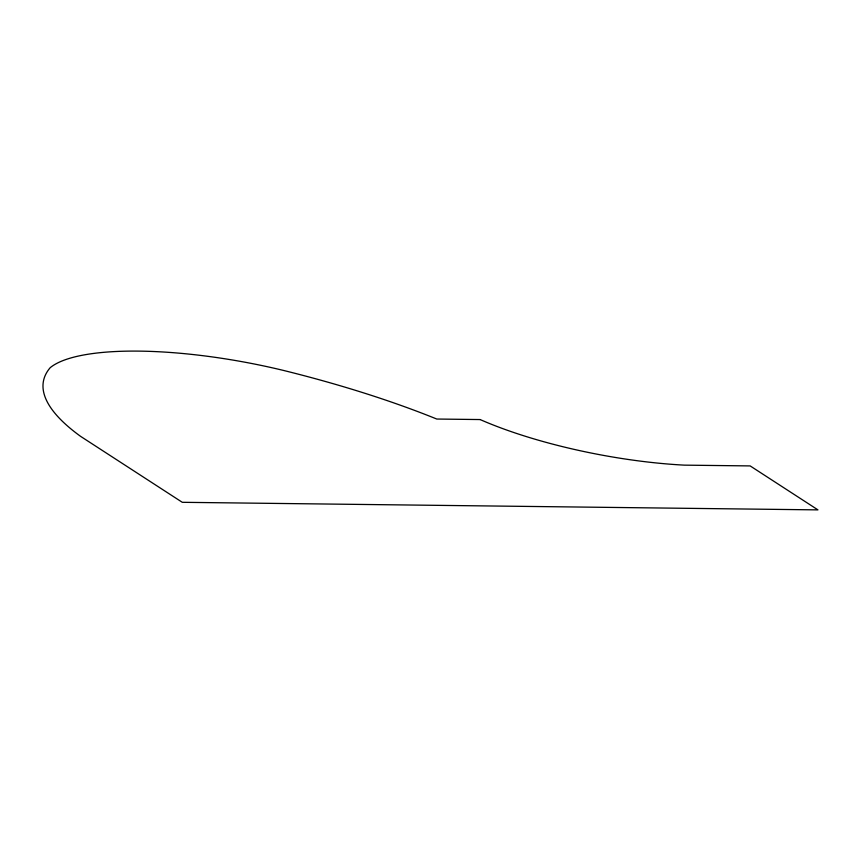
<?xml version="1.0" encoding="UTF-8"?>
<svg xmlns="http://www.w3.org/2000/svg" width="861" height="861" viewBox="0 0 861 861"><rect width="100%" height="100%" fill="white"/><g stroke="black" fill="none" stroke-linecap="round" stroke-linejoin="round"><path stroke-width="1.29" d="M480.126 419.555L436.785 419.038A402.883 108.346 10.7 0 0 283.549 370.445A197.826 53.199 10.7 0 0 50.218 367.669A354.226 95.259 10.7 0 0 80.622 436.376L182.295 502.307L817.95 509.884L750.168 465.919L684.43 465.144A189.98 51.09 10.7 0 1 480.126 419.555"/></g></svg>
